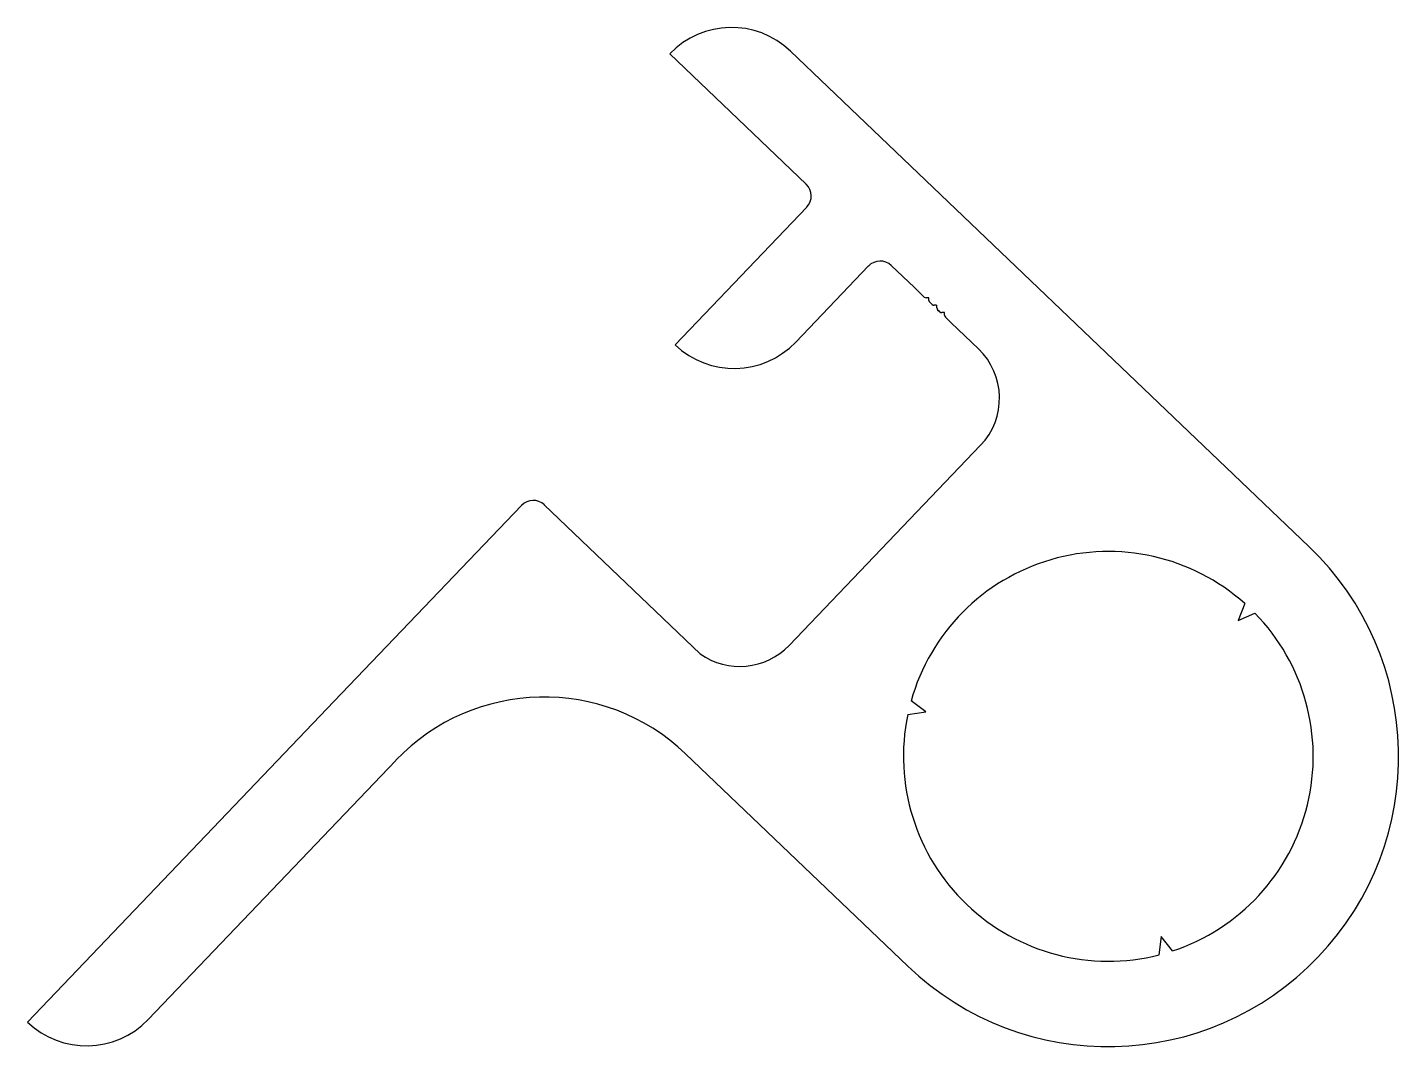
# Model space of a CAD drawing. Extents: x -53 to 75, y 1 to 96.
import ezdxf

# ---------------------------------------------------------------- set-up
doc = ezdxf.new("R2010")
doc.units = 0
doc.layers.get('0').update_dxf_attribs({"linetype": 'CONTINUOUS'})
doc.layers.add('1', color=7, linetype='CONTINUOUS')

msp = doc.modelspace()

# ---------------------------------------------------------------- linework, layer by layer
at = {"color": 7}
for p, q in [((60.4, 42.17), (59.78, 40.58)), ((59.78, 40.58), (61.35, 41.27)), ((29.07, 31.84), (30.75, 32.1)), ((30.75, 32.1), (29.38, 33.11)), ((52.62, 11.2), (52.43, 9.5)), ((53.68, 9.87), (52.62, 11.2))]:
    msp.add_line(p, q, dxfattribs=at)
for start, end in [(48.254, 164.3257), (288.254, 44.3257), (168.254, 284.3257)]:
    msp.add_arc((47.72, 27.96), 19.05, start, end, dxfattribs=at)
at = {"layer": '1', "color": 7, "linetype": 'CONTINUOUS'}
for p, q in [((19.63, 81.16), (6.95, 93.29)), ((18.17, 93.54), (66.37, 47.47)), ((7.44, 66.23), (19.68, 79.04)), ((25.42, 73.56), (18.66, 66.48)), ((29.69, 71.55), (27.54, 73.6)), ((30.61, 70.67), (29.69, 71.55)), ((31.03, 70.61), (30.79, 70.6)), ((31.04, 70.36), (31.04, 70.6)), ((31.33, 69.98), (31.12, 70.18)), ((31.75, 69.91), (31.51, 69.91)), ((31.77, 69.67), (31.76, 69.91)), ((32.06, 69.29), (31.84, 69.49)), ((31.84, 69.49), (32.06, 69.29)), ((32.06, 69.29), (31.84, 69.49)), ((31.84, 69.49), (32.06, 69.29)), ((32.06, 69.29), (31.84, 69.49)), ((32.48, 69.22), (32.23, 69.22)), ((32.49, 68.97), (32.48, 69.22)), ((33.11, 68.28), (32.57, 68.8)), ((32.57, 68.8), (32.57, 68.8)), ((35.64, 65.86), (33.11, 68.28)), ((7.44, 66.23), (7.44, 66.23)), ((18.05, 38.28), (35.84, 56.89)), ((-24.26, 33.08), (-6.84, 51.3)), ((-4.72, 51.35), (9.77, 37.5)), ((-52.78, 3.24), (-24.26, 33.08)), ((29.07, 8.45), (8.41, 28.2)), ((-18.52, 27.59), (-41.56, 3.49))]:
    msp.add_line(p, q, dxfattribs=at)
for centre, radius, start, end in [((12.69, 87.8), 7.94, 46.2899, 136.2899), ((18.6, 80.08), 1.5, 316.2899, 46.2899), ((26.5, 72.52), 1.5, 46.2899, 136.2899), ((30.78, 70.85), 0.25, 226.2899, 271.2899), ((31.03, 70.6), 0.008, 1.2899, 91.2899), ((31.29, 70.36), 0.25, 181.2899, 226.2899), ((31.51, 70.16), 0.25, 226.2899, 271.2899), ((31.75, 69.91), 0.008, 1.2899, 91.2899), ((32.02, 69.67), 0.25, 181.2899, 226.2899), ((32.23, 69.47), 0.25, 226.2899, 271.2899), ((32.48, 69.22), 0.008, 1.2899, 91.2899), ((32.74, 68.98), 0.25, 181.2899, 226.2899), ((12.92, 71.97), 7.94, 226.2899, 316.2899), ((31.25, 61.27), 6.35, 316.2899, 46.2899), ((-5.75, 50.26), 1.5, 46.2899, 136.2899), ((47.72, 27.96), 26.99, 226.2899, 46.2899), ((13.46, 42.67), 6.35, 234.4952, 316.2899), ((-4.75, 14.43), 19.05, 46.2899, 136.2899), ((-47.29, 8.98), 7.94, 226.2899, 316.2899)]:
    msp.add_arc(centre, radius, start, end, dxfattribs=at)

doc.saveas('drawing.dxf')
